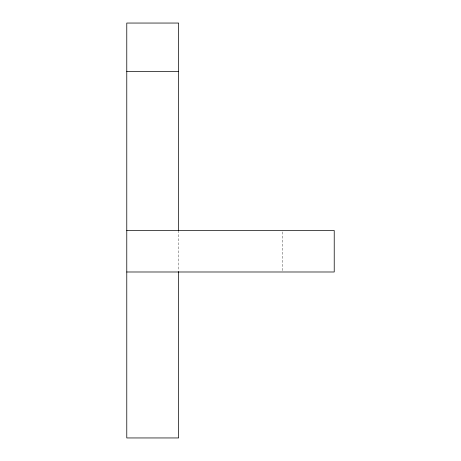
<?xml version="1.0" encoding="UTF-8"?>
<svg xmlns="http://www.w3.org/2000/svg" width="461" height="461" viewBox="0 0 461 461"><rect width="100%" height="100%" fill="white"/><g stroke="black" fill="none" stroke-linecap="round" stroke-linejoin="round"><path stroke-width="0.35" stroke-dasharray="2.31 1.73" d="M282.363 231.929L282.363 271.275M178.638 230.5L178.638 270.838"/><path stroke-width="0.69" d="M126.775 71.576L178.638 71.576M126.775 230.5L334.225 230.5L334.225 271.99L126.775 271.99M178.638 230.5L178.638 23.05L126.775 23.05L126.775 437.95L178.638 437.95L178.638 271.558"/></g></svg>
